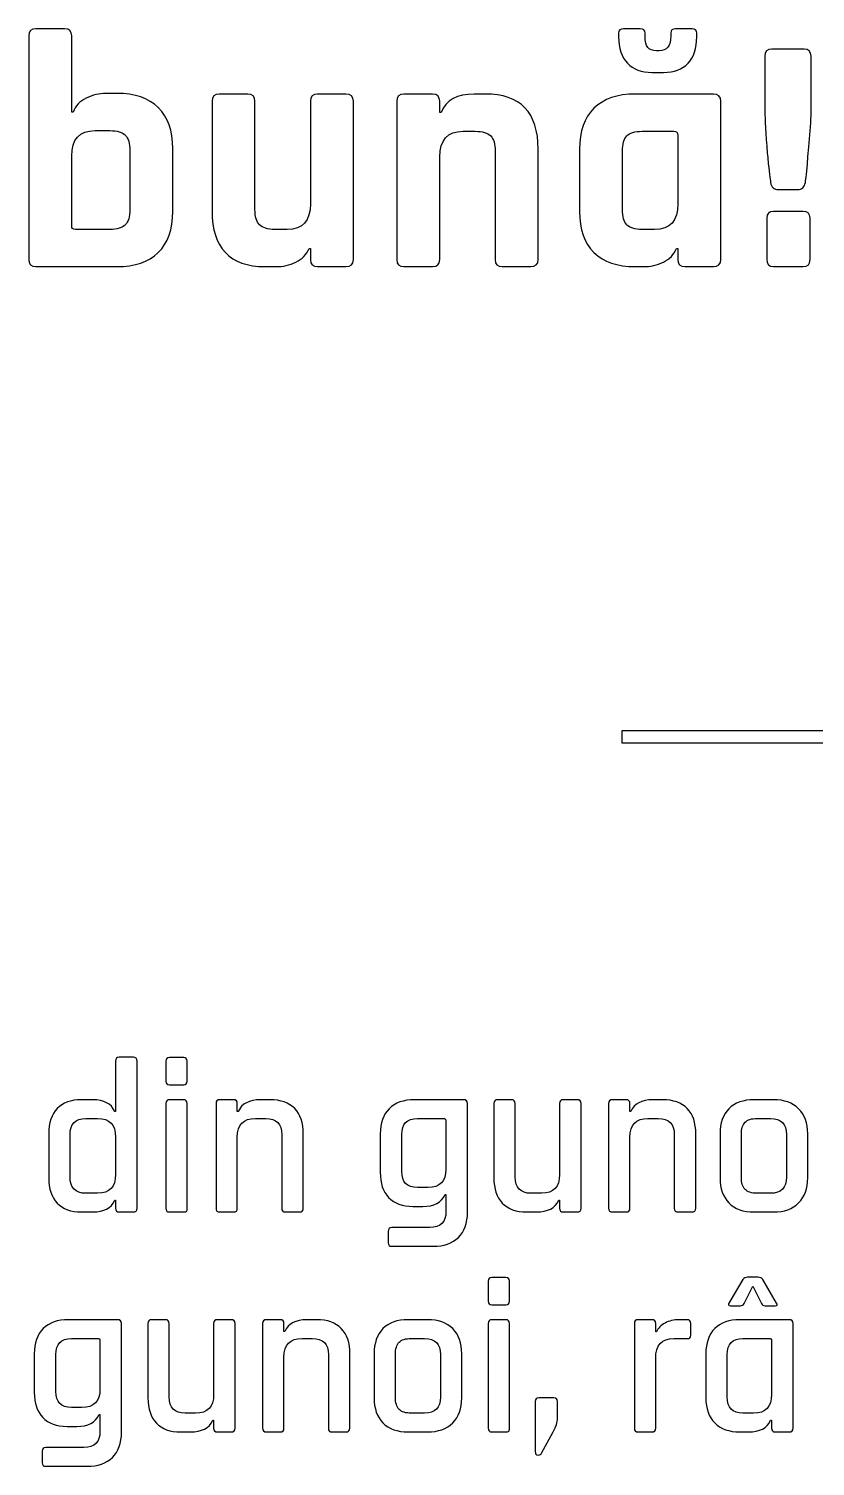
# Model space of a CAD drawing. Extents: x 5 to 177, y 88 to 167.
# Drawn here: x 43.98 to 60.39, y 137.13 to 167.1 of the extents above; entities that cross this region are included whole.
import ezdxf

# ---------------------------------------------------------------- set-up
doc = ezdxf.new("R2010")
doc.units = 0
doc.layers.add('Layer_1', color=7, linetype='CONTINUOUS')

msp = doc.modelspace()

# ---------------------------------------------------------------- linework, layer by layer
at = {"layer": 'Layer_1', "color": 7}
for points in [[(43.984774, 166.947368), (43.984774, 162.284089)], [(44.732773, 167.095645), (44.13305, 167.095645), (44.13305, 167.095645)], [(44.909161, 165.359868), (44.881049, 165.359868), (44.881049, 166.947368)], [(56.29231, 167.004145), (56.29231, 166.926424)], [(56.744306, 167.095645), (56.391528, 167.095645), (56.391528, 167.095645)], [(56.842973, 166.940756), (56.842973, 167.004145)], [(57.379306, 167.004145), (57.379306, 166.940756)], [(57.823585, 167.095645), (57.477973, 167.095645)], [(57.922253, 166.926424), (57.922253, 167.004145)], [(57.138976, 166.637034), (57.082752, 166.637034)], [(60.159084, 166.672311), (59.488256, 166.672311), (59.488256, 166.672311)], [(59.34053, 166.524035), (59.34053, 165.430424)], [(60.307361, 165.430424), (60.307361, 166.524035)], [(56.984084, 166.185591), (57.231029, 166.185591)], [(45.826937, 165.747924), (45.600386, 165.747924)], [(48.557104, 165.734145), (47.957382, 165.734145), (47.957382, 165.734145)], [(50.603215, 165.734145), (50.010658, 165.734145)], [(52.411754, 165.734145), (51.812032, 165.734145), (51.812032, 165.734145)], [(53.505916, 165.734145), (53.279918, 165.734145)], [(58.268416, 165.734145), (56.638472, 165.734145), (56.638472, 165.734145)], [(47.809105, 165.585869), (47.809105, 163.285645)], [(48.705381, 163.328091), (48.705381, 165.585869)], [(49.862382, 165.585869), (49.862382, 163.447702)], [(50.758107, 162.283536), (50.758107, 165.585869)], [(51.664306, 165.585869), (51.664306, 162.283536)], [(52.588143, 165.352702), (52.560031, 165.352702), (52.560031, 165.585869)], [(58.423308, 162.284089), (58.423308, 165.585869)], [(45.367773, 164.971812), (45.67866, 164.971812)], [(45.367773, 164.971812), (45.367773, 164.971812)], [(53.046754, 164.958034), (53.301415, 164.958034)], [(56.779583, 164.958034), (57.442695, 164.958034)], [(56.779583, 164.958034), (56.779583, 164.958034)], [(57.527032, 164.880313), (57.527032, 163.448256)], [(46.094825, 164.555645), (46.094825, 163.328091)], [(46.991103, 163.285645), (46.991103, 164.598091)], [(53.717032, 164.541314), (53.717032, 162.283536)], [(54.613308, 162.283536), (54.613308, 164.583757)], [(55.474306, 164.583757), (55.474306, 163.285645)], [(56.370581, 163.328091), (56.370581, 164.541867)], [(44.881049, 162.989644), (44.881049, 164.436033)], [(52.560031, 162.283536), (52.560031, 164.421702)], [(59.622752, 163.744256), (60.025139, 163.744256)], [(59.382423, 163.144534), (59.382423, 162.290701)], [(60.144753, 163.285645), (59.523534, 163.285645), (59.523534, 163.285645)], [(60.285864, 162.283536), (60.285864, 163.151702)], [(45.67866, 162.911923), (44.95877, 162.911923)], [(49.375658, 162.911923), (49.114383, 162.911923)], [(57.040309, 162.911923), (56.779583, 162.911923)], [(49.834269, 162.516702), (49.862382, 162.516702), (49.862382, 162.283536)], [(57.49892, 162.516702), (57.527032, 162.516702), (57.527032, 162.284089)], [(44.13305, 162.135812), (45.826937, 162.135812)], [(48.909882, 162.135812), (49.142495, 162.135812)], [(50.010658, 162.135812), (50.603215, 162.135812)], [(51.812032, 162.135812), (52.411754, 162.135812)], [(53.865309, 162.135812), (54.457865, 162.135812)], [(56.638472, 162.135812), (56.807695, 162.135812)], [(57.675309, 162.135812), (58.268416, 162.135812)], [(59.523534, 162.135812), (60.144753, 162.135812)], [(56.360658, 152.457574), (56.360658, 152.21063), (86.971849, 152.21063), (86.971849, 152.457574), (56.360658, 152.457574), (56.360658, 152.457574)], [(46.167588, 145.652821), (45.874342, 145.652821), (45.874342, 145.652821)], [(47.217652, 145.647859), (46.919444, 145.647859), (46.919444, 145.647859)], [(45.796067, 145.574546), (45.796067, 144.524482), (45.777878, 144.524482)], [(46.245309, 142.506483), (46.245309, 145.574546)], [(46.846132, 145.574546), (46.846132, 145.157278)], [(47.290965, 145.157278), (47.290965, 145.574546)], [(46.919444, 145.079557), (47.217652, 145.079557)], [(45.319267, 144.767569), (45.085, 144.767569)], [(47.213243, 144.767569), (46.919444, 144.767569), (46.919444, 144.767569)], [(48.258897, 144.767569), (47.970062, 144.767569), (47.970062, 144.767569)], [(49.020126, 144.767569), (48.818382, 144.767569)], [(53.055574, 144.767569), (52.02866, 144.767569), (52.02866, 144.767569)], [(54.055478, 144.767569), (53.766091, 144.767569), (53.766091, 144.767569)], [(55.42635, 144.767569), (55.137513, 144.767569)], [(56.449406, 144.767569), (56.160568, 144.767569), (56.160568, 144.767569)], [(57.210082, 144.767569), (57.008889, 144.767569)], [(59.52188, 144.767569), (59.11784, 144.767569), (59.11784, 144.767569)], [(46.846132, 144.689848), (46.846132, 142.506483)], [(47.290965, 142.506483), (47.290965, 144.689848)], [(47.891787, 144.689297), (47.891787, 142.506483)], [(48.35481, 144.524482), (48.336618, 144.524482), (48.336618, 144.689297)], [(53.138256, 142.419392), (53.138256, 144.689848)], [(53.688369, 144.689297), (53.688369, 143.139279)], [(54.1332, 143.158019), (54.1332, 144.689297)], [(55.059241, 144.689297), (55.059241, 143.208181)], [(55.509033, 142.506483), (55.509033, 144.689297)], [(56.082297, 144.689297), (56.082297, 142.506483)], [(56.545316, 144.524482), (56.527127, 144.524482), (56.527127, 144.689297)], [(45.177052, 144.377859), (45.420139, 144.377859)], [(45.177052, 144.377859), (45.177052, 144.377859)], [(48.713099, 144.377859), (48.928074, 144.377859)], [(52.0926, 144.377859), (52.638302, 144.377859)], [(52.0926, 144.377859), (52.0926, 144.377859)], [(52.688465, 144.332108), (52.688465, 143.322834)], [(56.903056, 144.377859), (57.11858, 144.377859)], [(59.18233, 144.377859), (59.461798, 144.377859)], [(59.18233, 144.377859), (59.18233, 144.377859)], [(44.402045, 144.056501), (44.402045, 143.139279)], [(44.846875, 143.158019), (44.846875, 144.038312)], [(45.796067, 143.9876), (45.796067, 143.208181)], [(48.336618, 142.506483), (48.336618, 143.98815)], [(49.263213, 144.038312), (49.263213, 142.506483)], [(49.712451, 142.506483), (49.712451, 144.056501)], [(51.31759, 144.056501), (51.31759, 143.253932)], [(51.767382, 143.277083), (51.767382, 144.038312)], [(56.527127, 142.506483), (56.527127, 143.98815)], [(57.453719, 144.038312), (57.453719, 142.506483)], [(57.90296, 142.506483), (57.90296, 144.056501)], [(58.407873, 144.056501), (58.407873, 143.139279)], [(58.852153, 143.15306), (58.852153, 144.04272)], [(59.792526, 144.04272), (59.792526, 143.15306)], [(60.237356, 143.139279), (60.237356, 144.056501)], [(45.420139, 142.818472), (45.177052, 142.818472)], [(45.777878, 142.671849), (45.796067, 142.671849), (45.796067, 142.506483)], [(52.313086, 142.937535), (52.0926, 142.937535)], [(52.670273, 142.79091), (52.688465, 142.79091), (52.688465, 142.442543)], [(54.683863, 142.818472), (54.463377, 142.818472)], [(55.041049, 142.671849), (55.059241, 142.671849), (55.059241, 142.506483)], [(59.461798, 142.818472), (59.18233, 142.818472)], [(45.085, 142.428762), (45.319267, 142.428762)], [(45.874342, 142.428762), (46.167588, 142.428762)], [(46.924406, 142.428762), (47.217652, 142.428762)], [(47.970062, 142.428762), (48.258897, 142.428762)], [(49.340934, 142.428762), (49.630322, 142.428762)], [(52.001098, 142.543415), (52.207253, 142.543415)], [(54.371875, 142.428762), (54.57803, 142.428762)], [(55.137513, 142.428762), (55.42635, 142.428762)], [(56.160568, 142.428762), (56.449406, 142.428762)], [(57.53144, 142.428762), (57.820278, 142.428762)], [(59.11784, 142.428762), (59.52188, 142.428762)], [(52.354426, 142.102993), (51.560676, 142.102993)], [(51.482405, 142.025272), (51.482405, 141.786597)], [(51.560676, 141.713284), (52.422778, 141.713284)], [(53.569856, 140.988435), (53.569856, 140.571167)], [(53.941376, 141.061748), (53.643169, 141.061748), (53.643169, 141.061748)], [(54.014686, 140.571167), (54.014686, 140.988435)], [(58.885226, 141.020408), (58.591427, 140.529824)], [(58.907827, 140.521008), (59.091381, 140.878194), (59.274936, 140.521008)], [(59.201623, 141.06671), (58.981137, 141.06671), (58.981137, 141.06671)], [(59.586924, 140.529824), (59.297536, 141.020408)], [(53.643169, 140.493446), (53.941376, 140.493446)], [(58.623398, 140.474703), (58.834514, 140.474703)], [(59.348246, 140.474703), (59.559362, 140.474703)], [(45.83796, 140.181458), (44.811047, 140.181458), (44.811047, 140.181458)], [(45.920643, 137.833281), (45.920643, 140.103736)], [(46.471307, 140.103186), (46.471307, 138.553168)], [(46.837865, 140.181458), (46.548477, 140.181458), (46.548477, 140.181458)], [(46.915586, 138.571908), (46.915586, 140.103186)], [(47.842178, 140.103186), (47.842178, 138.62207)], [(48.208737, 140.181458), (47.920453, 140.181458)], [(48.29197, 137.920372), (48.29197, 140.103186)], [(48.864684, 140.103186), (48.864684, 137.920372)], [(49.231793, 140.181458), (48.942955, 140.181458), (48.942955, 140.181458)], [(49.327703, 139.938371), (49.309514, 139.938371), (49.309514, 140.103186)], [(49.993019, 140.181458), (49.791276, 140.181458)], [(52.304267, 140.181458), (51.900777, 140.181458), (51.900777, 140.181458)], [(53.569856, 140.103736), (53.569856, 137.920372)], [(53.936965, 140.181458), (53.643169, 140.181458), (53.643169, 140.181458)], [(54.014686, 137.920372), (54.014686, 140.103736)], [(56.61973, 140.103186), (56.61973, 137.920372)], [(56.986842, 140.181458), (56.698004, 140.181458), (56.698004, 140.181458)], [(57.082752, 139.929001), (57.064563, 139.929001), (57.064563, 140.103186)], [(57.720507, 140.181458), (57.550733, 140.181458)], [(57.798231, 139.865061), (57.798231, 140.103186)], [(59.8482, 140.181458), (58.820733, 140.181458), (58.820733, 140.181458)], [(59.930882, 137.920372), (59.930882, 140.103186)], [(44.875537, 139.791748), (45.420689, 139.791748)], [(44.875537, 139.791748), (44.875537, 139.791748)], [(45.471402, 139.745997), (45.471402, 138.736723)], [(49.685993, 139.791748), (49.900967, 139.791748)], [(51.964717, 139.791748), (52.244735, 139.791748)], [(51.964717, 139.791748), (51.964717, 139.791748)], [(57.445453, 139.791748), (57.720507, 139.791748)], [(58.885226, 139.791748), (59.430928, 139.791748)], [(58.885226, 139.791748), (58.885226, 139.791748)], [(59.481091, 139.745447), (59.481091, 138.62207)], [(44.09998, 139.47039), (44.09998, 138.667821)], [(44.549771, 138.690972), (44.549771, 139.452201)], [(49.309514, 137.920372), (49.309514, 139.402039)], [(50.236106, 139.452201), (50.236106, 137.920372)], [(50.685347, 137.920372), (50.685347, 139.47039)], [(51.19026, 139.47039), (51.19026, 138.553168)], [(51.63454, 138.566949), (51.63454, 139.456609)], [(52.574912, 139.456609), (52.574912, 138.566949)], [(53.019743, 138.553168), (53.019743, 139.47039)], [(57.064563, 137.920372), (57.064563, 139.37448)], [(58.110216, 139.47039), (58.110216, 138.553168)], [(58.555049, 138.571908), (58.555049, 139.452201)], [(54.551572, 138.479855), (54.551572, 137.434202)], [(54.941281, 138.553168), (54.629293, 138.553168), (54.629293, 138.553168)], [(55.014591, 138.122119), (55.014591, 138.479855)], [(45.095473, 138.351424), (44.875537, 138.351424)], [(45.452659, 138.204799), (45.471402, 138.204799), (45.471402, 137.856432)], [(47.46625, 138.23236), (47.246314, 138.23236)], [(52.244735, 138.23236), (51.964717, 138.23236)], [(59.105159, 138.23236), (58.885226, 138.23236)], [(44.783485, 137.957304), (44.99019, 137.957304)], [(47.823436, 138.085737), (47.842178, 138.085737), (47.842178, 137.920372)], [(59.463452, 138.085737), (59.481091, 138.085737), (59.481091, 137.920372)], [(47.154262, 137.842651), (47.360967, 137.842651)], [(47.920453, 137.842651), (48.208737, 137.842651)], [(48.942955, 137.842651), (49.231793, 137.842651)], [(50.313827, 137.842651), (50.603215, 137.842651)], [(51.900777, 137.842651), (52.304267, 137.842651)], [(53.64813, 137.842651), (53.941376, 137.842651)], [(54.684414, 137.402229), (54.9275, 137.847062)], [(56.698004, 137.842651), (56.986842, 137.842651)], [(58.820733, 137.842651), (58.999879, 137.842651)], [(59.559362, 137.842651), (59.8482, 137.842651)], [(44.264792, 137.439161), (44.264792, 137.200485)], [(45.136813, 137.516882), (44.343063, 137.516882)], [(44.343063, 137.127173), (45.205165, 137.127173)]]:
    msp.add_lwpolyline(points, dxfattribs=at)
for points in [[(44.13305, 167.095645), (44.034625, 167.095645), (43.984774, 167.046146), (43.984774, 166.947368)], [(44.881049, 166.947368), (44.881049, 167.046146), (44.831903, 167.095645), (44.732773, 167.095645)], [(56.391528, 167.095645), (56.325911, 167.095645), (56.29231, 167.065176), (56.29231, 167.004145)], [(56.29231, 166.926424), (56.29231, 166.686535), (56.354001, 166.503311), (56.476415, 166.376311)], [(56.842973, 167.004145), (56.842973, 167.065176), (56.810275, 167.095645), (56.744306, 167.095645)], [(56.899748, 166.704284), (56.861648, 166.748734), (56.842973, 166.827867), (56.842973, 166.940756)], [(57.379306, 166.940756), (57.379306, 166.738261), (57.299138, 166.637034), (57.138976, 166.637034)], [(57.477973, 167.095645), (57.412357, 167.095645), (57.379306, 167.065176), (57.379306, 167.004145)], [(57.739249, 166.376311), (57.86131, 166.503311), (57.922253, 166.686535), (57.922253, 166.926424)], [(57.922253, 167.004145), (57.922253, 167.065176), (57.889202, 167.095645), (57.823585, 167.095645)], [(57.082752, 166.637034), (56.998085, 166.637034), (56.937142, 166.659482), (56.899748, 166.704284)], [(59.488256, 166.672311), (59.389478, 166.672311), (59.34053, 166.622812), (59.34053, 166.524035)], [(60.307361, 166.524035), (60.307361, 166.622812), (60.257509, 166.672311), (60.159084, 166.672311)], [(56.476415, 166.376311), (56.598476, 166.249311), (56.767832, 166.185591), (56.984084, 166.185591)], [(57.231029, 166.185591), (57.447282, 166.185591), (57.616482, 166.249311), (57.739249, 166.376311)], [(45.600386, 165.747924), (45.454689, 165.747924), (45.316357, 165.714873), (45.184771, 165.649256)], [(46.687382, 165.451923), (46.48524, 165.649479), (46.198412, 165.747924), (45.826937, 165.747924)], [(47.957382, 165.734145), (47.858251, 165.734145), (47.809105, 165.684644), (47.809105, 165.585869)], [(48.705381, 165.585869), (48.705383, 165.684644), (48.655882, 165.734145), (48.557104, 165.734145)], [(50.010658, 165.734145), (49.911881, 165.734145), (49.862382, 165.684644), (49.862382, 165.585869)], [(50.758107, 165.585869), (50.758107, 165.684644), (50.706579, 165.734145), (50.603215, 165.734145)], [(51.812032, 165.734145), (51.713607, 165.734145), (51.664306, 165.684647), (51.664306, 165.585869)], [(52.560031, 165.585869), (52.560031, 165.684647), (52.510532, 165.734145), (52.411754, 165.734145)], [(53.279918, 165.734145), (52.922554, 165.734145), (52.691507, 165.606702), (52.588143, 165.352702)], [(54.613308, 164.583757), (54.613308, 165.350343), (54.243927, 165.734145), (53.505916, 165.734145)], [(56.638472, 165.734145), (56.266997, 165.734145), (55.979616, 165.635145), (55.777474, 165.437589)], [(58.423308, 165.585869), (58.423308, 165.684647), (58.37178, 165.734145), (58.268416, 165.734145)], [(45.184771, 165.649256), (45.053185, 165.583286), (44.96102, 165.486868), (44.909161, 165.359868)], [(46.991103, 164.598091), (46.991103, 164.969566), (46.889876, 165.254368), (46.687382, 165.451923)], [(55.777474, 165.437589), (55.575333, 165.240034), (55.474306, 164.955232), (55.474306, 164.583757)], [(59.34053, 165.430424), (59.34053, 165.293899), (59.354201, 165.032733), (59.382423, 164.647147)], [(60.275391, 164.799284), (60.296205, 165.032118), (60.307361, 165.242393), (60.307361, 165.430424)], [(44.881049, 164.436033), (44.881049, 164.793397), (45.043217, 164.971812), (45.367773, 164.971812)], [(45.67866, 164.971812), (45.828943, 164.971812), (45.936318, 164.940506), (45.999465, 164.877006)], [(45.999465, 164.877006), (46.063318, 164.813506), (46.094825, 164.705928), (46.094825, 164.555645)], [(52.560031, 164.421702), (52.560031, 164.779063), (52.722199, 164.958034), (53.046754, 164.958034)], [(53.301415, 164.958034), (53.451698, 164.958034), (53.558369, 164.926171), (53.622222, 164.862674)], [(53.622222, 164.862674), (53.685369, 164.799171), (53.717032, 164.69195), (53.717032, 164.541314)], [(56.370581, 164.541867), (56.370581, 164.69215), (56.401053, 164.799174), (56.462083, 164.862674)], [(56.462083, 164.862674), (56.523114, 164.926171), (56.628947, 164.958034), (56.779583, 164.958034)], [(57.442695, 164.958034), (57.498787, 164.958034), (57.527032, 164.932169), (57.527032, 164.880313)], [(59.382423, 164.647147), (59.391948, 164.515561), (59.402751, 164.393477), (59.414393, 164.280591)], [(60.22909, 164.280591), (60.238615, 164.39348), (60.253872, 164.566451), (60.275391, 164.799284)], [(59.414393, 164.280591), (59.426035, 164.167702), (59.437191, 164.07609), (59.446363, 164.005534)], [(60.201528, 164.005534), (60.2107, 164.07609), (60.219565, 164.167702), (60.22909, 164.280591)], [(59.446363, 164.005534), (59.455535, 163.934979), (59.460144, 163.897122), (59.460144, 163.892535)], [(60.187197, 163.892535), (60.187197, 163.897122), (60.19165, 163.934979), (60.201528, 164.005534)], [(59.460144, 163.892535), (59.479194, 163.793755), (59.533499, 163.744256), (59.622752, 163.744256)], [(60.025139, 163.744256), (60.114392, 163.744256), (60.168147, 163.793755), (60.187197, 163.892535)], [(49.862382, 163.447702), (49.862382, 163.090339), (49.700214, 162.911923), (49.375658, 162.911923)], [(57.527032, 163.448256), (57.527032, 163.090539), (57.364864, 162.911923), (57.040309, 162.911923)], [(46.094825, 163.328091), (46.094828, 163.177455), (46.063318, 163.070783), (45.999465, 163.007283)], [(46.687382, 162.431812), (46.889876, 162.629368), (46.991103, 162.913817), (46.991103, 163.285645)], [(47.809105, 163.285645), (47.809105, 162.91417), (47.901756, 162.629368), (48.088019, 162.431812)], [(48.80019, 163.00673), (48.737043, 163.07023), (48.705381, 163.177455), (48.705381, 163.328091)], [(55.474306, 163.285645), (55.474306, 162.913817), (55.575333, 162.629368), (55.777474, 162.431812)], [(56.462083, 163.007283), (56.401053, 163.070783), (56.370581, 163.177455), (56.370581, 163.328091)], [(59.523534, 163.285645), (59.429342, 163.285645), (59.382423, 163.238725), (59.382423, 163.144534)], [(60.285864, 163.151702), (60.285864, 163.240955), (60.238592, 163.285645), (60.144753, 163.285645)], [(44.95877, 162.911923), (44.906912, 162.911923), (44.881049, 162.937786), (44.881049, 162.989644)], [(45.999465, 163.007283), (45.936318, 162.943783), (45.828943, 162.911923), (45.67866, 162.911923)], [(49.114383, 162.911923), (48.968333, 162.911923), (48.864043, 162.94323), (48.80019, 163.00673)], [(56.779583, 162.911923), (56.628947, 162.911923), (56.523114, 162.943783), (56.462083, 163.007283)], [(45.826937, 162.135812), (46.198412, 162.135812), (46.48524, 162.234257), (46.687382, 162.431812)], [(48.088019, 162.431812), (48.273583, 162.234257), (48.547579, 162.135812), (48.909882, 162.135812)], [(49.558662, 162.230619), (49.690249, 162.294119), (49.782061, 162.389702), (49.834269, 162.516702)], [(55.777474, 162.431812), (55.979616, 162.234257), (56.266997, 162.135812), (56.638472, 162.135812)], [(57.224414, 162.231172), (57.356, 162.294672), (57.447061, 162.389702), (57.49892, 162.516702)], [(43.984774, 162.284089), (43.984774, 162.185311), (44.034625, 162.135812), (44.13305, 162.135812)], [(49.142495, 162.135812), (49.288192, 162.135812), (49.427076, 162.167119), (49.558662, 162.230619)], [(49.862382, 162.283536), (49.862382, 162.184758), (49.911883, 162.135812), (50.010658, 162.135812)], [(50.603215, 162.135812), (50.706579, 162.135812), (50.758107, 162.184758), (50.758107, 162.283536)], [(51.664306, 162.283536), (51.664306, 162.184758), (51.713607, 162.135812), (51.812032, 162.135812)], [(52.411754, 162.135812), (52.510532, 162.135812), (52.560031, 162.184758), (52.560031, 162.283536)], [(53.717032, 162.283536), (53.717032, 162.184758), (53.766531, 162.135812), (53.865309, 162.135812)], [(54.457865, 162.135812), (54.561582, 162.135812), (54.613308, 162.184758), (54.613308, 162.283536)], [(56.807695, 162.135812), (56.953393, 162.135812), (57.092475, 162.167672), (57.224414, 162.231172)], [(57.527032, 162.284089), (57.527032, 162.185311), (57.576884, 162.135812), (57.675309, 162.135812)], [(58.268416, 162.135812), (58.37178, 162.135812), (58.423308, 162.185311), (58.423308, 162.284089)], [(59.382423, 162.290701), (59.382423, 162.187337), (59.429342, 162.135812), (59.523534, 162.135812)], [(60.144753, 162.135812), (60.238592, 162.135812), (60.285864, 162.184758), (60.285864, 162.283536)], [(45.874342, 145.652821), (45.822131, 145.652821), (45.796067, 145.626405), (45.796067, 145.574546)], [(46.245309, 145.574546), (46.245309, 145.626408), (46.219093, 145.652821), (46.167588, 145.652821)], [(46.919444, 145.647859), (46.870408, 145.647859), (46.846132, 145.623233), (46.846132, 145.574546)], [(47.290965, 145.574546), (47.290965, 145.623233), (47.266335, 145.647859), (47.217652, 145.647859)], [(46.846132, 145.157278), (46.846132, 145.105067), (46.870408, 145.079557), (46.919444, 145.079557)], [(47.217652, 145.079557), (47.266335, 145.079557), (47.290965, 145.105067), (47.290965, 145.157278)], [(45.085, 144.767569), (44.864867, 144.767569), (44.696261, 144.706428), (44.578434, 144.584014)], [(45.777878, 144.524482), (45.707675, 144.686407), (45.55457, 144.767569), (45.319267, 144.767569)], [(46.919444, 144.767569), (46.870408, 144.767569), (46.846132, 144.741706), (46.846132, 144.689848)], [(47.290965, 144.689848), (47.290965, 144.741706), (47.265102, 144.767569), (47.213243, 144.767569)], [(47.970062, 144.767569), (47.917851, 144.767569), (47.891787, 144.741156), (47.891787, 144.689297)], [(48.336618, 144.689297), (48.336618, 144.741156), (48.310402, 144.767569), (48.258897, 144.767569)], [(48.818382, 144.767569), (48.582727, 144.767569), (48.428188, 144.686407), (48.35481, 144.524482)], [(49.533308, 144.584014), (49.414069, 144.706428), (49.243434, 144.767569), (49.020126, 144.767569)], [(52.02866, 144.767569), (51.805352, 144.767569), (51.631144, 144.705635), (51.505556, 144.58181)], [(53.138256, 144.689848), (53.138256, 144.741706), (53.110607, 144.767569), (53.055574, 144.767569)], [(53.766091, 144.767569), (53.714232, 144.767569), (53.688369, 144.741156), (53.688369, 144.689297)], [(54.1332, 144.689297), (54.1332, 144.741156), (54.107337, 144.767569), (54.055478, 144.767569)], [(55.137513, 144.767569), (55.085302, 144.767569), (55.059241, 144.741156), (55.059241, 144.689297)], [(55.509033, 144.689297), (55.509033, 144.741156), (55.481736, 144.767569), (55.42635, 144.767569)], [(56.160568, 144.767569), (56.108357, 144.767569), (56.082297, 144.741156), (56.082297, 144.689297)], [(56.527127, 144.689297), (56.527127, 144.741156), (56.500911, 144.767569), (56.449406, 144.767569)], [(57.008889, 144.767569), (56.773233, 144.767569), (56.618694, 144.686407), (56.545316, 144.524482)], [(57.723814, 144.584014), (57.604575, 144.706428), (57.433391, 144.767569), (57.210082, 144.767569)], [(59.11784, 144.767569), (58.891709, 144.767569), (58.716906, 144.705635), (58.593081, 144.58181)], [(60.047186, 144.58181), (59.920186, 144.705635), (59.745189, 144.767569), (59.52188, 144.767569)], [(44.578434, 144.584014), (44.460606, 144.4616), (44.402045, 144.285807), (44.402045, 144.056501)], [(49.712451, 144.056501), (49.712451, 144.285807), (49.652547, 144.4616), (49.533308, 144.584014)], [(51.505556, 144.58181), (51.380319, 144.457985), (51.31759, 144.282632), (51.31759, 144.056501)], [(57.90296, 144.056501), (57.90296, 144.285807), (57.843053, 144.4616), (57.723814, 144.584014)], [(58.593081, 144.58181), (58.469256, 144.457632), (58.407873, 144.282632), (58.407873, 144.056501)], [(60.237356, 144.056501), (60.237356, 144.282632), (60.174189, 144.457632), (60.047186, 144.58181)], [(44.846875, 144.038312), (44.846875, 144.264443), (44.956919, 144.377859), (45.177052, 144.377859)], [(45.420139, 144.377859), (45.670611, 144.377859), (45.796067, 144.247597), (45.796067, 143.9876)], [(48.336618, 143.98815), (48.336618, 144.248147), (48.462274, 144.377859), (48.713099, 144.377859)], [(48.928074, 144.377859), (49.151382, 144.377859), (49.263213, 144.264443), (49.263213, 144.038312)], [(51.767382, 144.038312), (51.767382, 144.264443), (51.875289, 144.377859), (52.0926, 144.377859)], [(52.638302, 144.377859), (52.672169, 144.377859), (52.688465, 144.362447), (52.688465, 144.332108)], [(56.527127, 143.98815), (56.527127, 144.248147), (56.652231, 144.377859), (56.903056, 144.377859)], [(57.11858, 144.377859), (57.341889, 144.377859), (57.453719, 144.264443), (57.453719, 144.038312)], [(58.852153, 144.04272), (58.852153, 144.158784), (58.878016, 144.244111), (58.929874, 144.297381)], [(58.929874, 144.297381), (58.982085, 144.351003), (59.066266, 144.377859), (59.18233, 144.377859)], [(59.461798, 144.377859), (59.681931, 144.377859), (59.792526, 144.266029), (59.792526, 144.04272)], [(51.31759, 143.253932), (51.31759, 143.027801), (51.376151, 142.852448), (51.493979, 142.728623)], [(52.0926, 142.937535), (51.875289, 142.937535), (51.767382, 143.050952), (51.767382, 143.277083)], [(52.688465, 143.322834), (52.688465, 143.066011), (52.563559, 142.937535), (52.313086, 142.937535)], [(44.402045, 143.139279), (44.402045, 142.913149), (44.460606, 142.737795), (44.578434, 142.61397)], [(45.177052, 142.818472), (44.956919, 142.818472), (44.846875, 142.931535), (44.846875, 143.158019)], [(45.796067, 143.208181), (45.796067, 142.948184), (45.670611, 142.818472), (45.420139, 142.818472)], [(53.688369, 143.139279), (53.688369, 142.913149), (53.747481, 142.737795), (53.865309, 142.61397)], [(54.463377, 142.818472), (54.243244, 142.818472), (54.1332, 142.931535), (54.1332, 143.158019)], [(55.059241, 143.208181), (55.059241, 142.948184), (54.934335, 142.818472), (54.683863, 142.818472)], [(58.407873, 143.139279), (58.407873, 142.915971), (58.469256, 142.741964), (58.593081, 142.616728)], [(58.929874, 142.89895), (58.878016, 142.952219), (58.852153, 143.036996), (58.852153, 143.15306)], [(59.792526, 143.15306), (59.792526, 142.929752), (59.681931, 142.818472), (59.461798, 142.818472)], [(60.047186, 142.616728), (60.174186, 142.741964), (60.237356, 142.915971), (60.237356, 143.139279)], [(45.319267, 142.428762), (45.55457, 142.428762), (45.707675, 142.509924), (45.777878, 142.671849)], [(51.493979, 142.728623), (51.611454, 142.604798), (51.780965, 142.543415), (52.001098, 142.543415)], [(52.207253, 142.543415), (52.439381, 142.543415), (52.59372, 142.62581), (52.670273, 142.79091)], [(54.57803, 142.428762), (54.813333, 142.428762), (54.967672, 142.509571), (55.041049, 142.671849)], [(59.18233, 142.818472), (59.066266, 142.818472), (58.982085, 142.845328), (58.929874, 142.89895)], [(44.578434, 142.61397), (44.696261, 142.490145), (44.864867, 142.428762), (45.085, 142.428762)], [(45.796067, 142.506483), (45.796067, 142.454625), (45.822128, 142.428762), (45.874342, 142.428762)], [(46.167588, 142.428762), (46.219093, 142.428762), (46.245309, 142.454625), (46.245309, 142.506483)], [(46.846132, 142.506483), (46.846132, 142.454625), (46.872195, 142.428762), (46.924406, 142.428762)], [(47.217652, 142.428762), (47.245168, 142.428762), (47.264396, 142.434164), (47.27498, 142.444747)], [(47.27498, 142.444747), (47.285563, 142.455331), (47.290965, 142.475792), (47.290965, 142.506483)], [(47.891787, 142.506483), (47.891787, 142.454625), (47.917851, 142.428762), (47.970062, 142.428762)], [(48.258897, 142.428762), (48.310402, 142.428762), (48.336618, 142.454625), (48.336618, 142.506483)], [(49.263213, 142.506483), (49.263213, 142.454625), (49.289075, 142.428762), (49.340934, 142.428762)], [(49.630322, 142.428762), (49.685355, 142.428762), (49.712451, 142.454625), (49.712451, 142.506483)], [(52.688465, 142.442543), (52.688465, 142.216412), (52.577382, 142.102993), (52.354426, 142.102993)], [(52.948086, 141.898492), (53.075086, 142.022317), (53.138256, 142.196084), (53.138256, 142.419392)], [(53.865309, 142.61397), (53.982784, 142.490145), (54.151742, 142.428762), (54.371875, 142.428762)], [(55.059241, 142.506483), (55.059241, 142.454625), (55.085302, 142.428762), (55.137513, 142.428762)], [(55.42635, 142.428762), (55.481736, 142.428762), (55.509033, 142.454625), (55.509033, 142.506483)], [(56.082297, 142.506483), (56.082297, 142.454625), (56.108357, 142.428762), (56.160568, 142.428762)], [(56.449406, 142.428762), (56.500911, 142.428762), (56.527127, 142.454625), (56.527127, 142.506483)], [(57.453719, 142.506483), (57.453719, 142.454625), (57.479582, 142.428762), (57.53144, 142.428762)], [(57.820278, 142.428762), (57.875311, 142.428762), (57.90296, 142.454625), (57.90296, 142.506483)], [(58.593081, 142.616728), (58.716906, 142.491492), (58.891709, 142.428762), (59.11784, 142.428762)], [(59.52188, 142.428762), (59.745189, 142.428762), (59.920186, 142.491492), (60.047186, 142.616728)], [(51.560676, 142.102993), (51.508465, 142.102993), (51.482405, 142.07713), (51.482405, 142.025272)], [(51.482405, 141.786597), (51.482405, 141.73756), (51.508465, 141.713284), (51.560676, 141.713284)], [(52.422778, 141.713284), (52.646086, 141.713284), (52.821086, 141.774667), (52.948086, 141.898492)], [(53.643169, 141.061748), (53.594133, 141.061748), (53.569856, 141.037119), (53.569856, 140.988435)], [(54.014686, 140.988435), (54.014686, 141.037119), (53.990059, 141.061748), (53.941376, 141.061748)], [(58.981137, 141.06671), (58.938098, 141.06671), (58.906393, 141.0511), (58.885226, 141.020408)], [(59.297536, 141.020408), (59.276017, 141.0511), (59.244309, 141.06671), (59.201623, 141.06671)], [(53.569856, 140.571167), (53.569856, 140.518956), (53.594133, 140.493446), (53.643169, 140.493446)], [(53.941376, 140.493446), (53.990059, 140.493446), (54.014686, 140.518956), (54.014686, 140.571167)], [(58.591427, 140.529824), (58.582255, 140.517833), (58.581022, 140.50544), (58.587019, 140.493446)], [(58.587019, 140.493446), (58.593369, 140.481451), (58.605053, 140.474703), (58.623398, 140.474703)], [(58.834514, 140.474703), (58.868028, 140.474703), (58.892305, 140.490316), (58.907827, 140.521008)], [(59.274936, 140.521008), (59.287283, 140.490313), (59.311557, 140.474703), (59.348246, 140.474703)], [(59.559362, 140.474703), (59.602048, 140.474703), (59.611266, 140.493138), (59.586924, 140.529824)], [(44.287942, 139.995699), (44.162706, 139.871874), (44.09998, 139.696521), (44.09998, 139.47039)], [(44.811047, 140.181458), (44.587739, 140.181458), (44.413531, 140.119524), (44.287942, 139.995699)], [(45.920643, 140.103736), (45.920643, 140.155595), (45.892994, 140.181458), (45.83796, 140.181458)], [(46.548477, 140.181458), (46.496619, 140.181458), (46.471307, 140.155044), (46.471307, 140.103186)], [(46.915586, 140.103186), (46.915586, 140.155044), (46.889724, 140.181458), (46.837865, 140.181458)], [(47.920453, 140.181458), (47.868242, 140.181458), (47.842178, 140.155044), (47.842178, 140.103186)], [(48.29197, 140.103186), (48.29197, 140.155044), (48.264123, 140.181458), (48.208737, 140.181458)], [(48.942955, 140.181458), (48.890744, 140.181458), (48.864684, 140.155044), (48.864684, 140.103186)], [(49.309514, 140.103186), (49.309514, 140.155044), (49.283298, 140.181458), (49.231793, 140.181458)], [(49.791276, 140.181458), (49.55562, 140.181458), (49.401081, 140.100296), (49.327703, 139.938371)], [(50.506201, 139.997903), (50.386962, 140.120317), (50.216331, 140.181458), (49.993019, 140.181458)], [(50.685347, 139.47039), (50.685347, 139.699696), (50.62544, 139.875489), (50.506201, 139.997903)], [(51.375468, 139.995699), (51.251643, 139.871521), (51.19026, 139.696521), (51.19026, 139.47039)], [(51.900777, 140.181458), (51.674646, 140.181458), (51.499293, 140.119524), (51.375468, 139.995699)], [(52.829576, 139.995699), (52.702576, 140.119524), (52.527575, 140.181458), (52.304267, 140.181458)], [(53.019743, 139.47039), (53.019743, 139.696521), (52.956576, 139.871521), (52.829576, 139.995699)], [(53.643169, 140.181458), (53.594133, 140.181458), (53.569856, 140.155595), (53.569856, 140.103736)], [(54.014686, 140.103736), (54.014686, 140.155595), (53.988823, 140.181458), (53.936965, 140.181458)], [(56.698004, 140.181458), (56.645793, 140.181458), (56.61973, 140.155044), (56.61973, 140.103186)], [(57.064563, 140.103186), (57.064563, 140.155044), (57.038344, 140.181458), (56.986842, 140.181458)], [(57.259691, 140.112556), (57.172555, 140.066695), (57.113444, 140.005201), (57.082752, 139.929001)], [(57.550733, 140.181458), (57.443489, 140.181458), (57.34718, 140.158417), (57.259691, 140.112556)], [(57.798231, 140.103186), (57.798231, 140.155044), (57.772365, 140.181458), (57.720507, 140.181458)], [(58.295977, 139.995699), (58.1718, 139.871874), (58.110216, 139.696521), (58.110216, 139.47039)], [(58.820733, 140.181458), (58.594602, 140.181458), (58.419802, 140.119524), (58.295977, 139.995699)], [(59.930882, 140.103186), (59.930882, 140.155044), (59.903586, 140.181458), (59.8482, 140.181458)], [(44.549771, 139.452201), (44.549771, 139.678332), (44.658226, 139.791748), (44.875537, 139.791748)], [(45.420689, 139.791748), (45.454556, 139.791748), (45.471402, 139.776336), (45.471402, 139.745997)], [(49.309514, 139.402039), (49.309514, 139.662036), (49.435168, 139.791748), (49.685993, 139.791748)], [(49.900967, 139.791748), (50.124275, 139.791748), (50.236106, 139.678332), (50.236106, 139.452201)], [(51.63454, 139.456609), (51.63454, 139.572673), (51.660953, 139.658), (51.712814, 139.71127)], [(51.712814, 139.71127), (51.765022, 139.764892), (51.848653, 139.791748), (51.964717, 139.791748)], [(52.244735, 139.791748), (52.464868, 139.791748), (52.574912, 139.679918), (52.574912, 139.456609)], [(57.064563, 139.37448), (57.064563, 139.652466), (57.191453, 139.791748), (57.445453, 139.791748)], [(57.720507, 139.791748), (57.772365, 139.782576), (57.798231, 139.806853), (57.798231, 139.865061)], [(58.555049, 139.452201), (58.555049, 139.678332), (58.665093, 139.791748), (58.885226, 139.791748)], [(59.430928, 139.791748), (59.464442, 139.791748), (59.481091, 139.776139), (59.481091, 139.745447)], [(44.09998, 138.667821), (44.09998, 138.44169), (44.158541, 138.266337), (44.276368, 138.142512)], [(44.875537, 138.351424), (44.658226, 138.351424), (44.549771, 138.464841), (44.549771, 138.690972)], [(45.471402, 138.736723), (45.471402, 138.4799), (45.345945, 138.351424), (45.095473, 138.351424)], [(46.471307, 138.553168), (46.471307, 138.327037), (46.529868, 138.151684), (46.647695, 138.027859)], [(47.246314, 138.23236), (47.026181, 138.23236), (46.915586, 138.345424), (46.915586, 138.571908)], [(47.842178, 138.62207), (47.842178, 138.362073), (47.716722, 138.23236), (47.46625, 138.23236)], [(51.19026, 138.553168), (51.19026, 138.32986), (51.251643, 138.155853), (51.375468, 138.030617)], [(51.712814, 138.312839), (51.660953, 138.366108), (51.63454, 138.450885), (51.63454, 138.566949)], [(52.574912, 138.566949), (52.574912, 138.343641), (52.464868, 138.23236), (52.244735, 138.23236)], [(52.829576, 138.030617), (52.956576, 138.155853), (53.019743, 138.32986), (53.019743, 138.553168)], [(54.629293, 138.553168), (54.577434, 138.553168), (54.551572, 138.528539), (54.551572, 138.479855)], [(55.014591, 138.479855), (55.014591, 138.528539), (54.990317, 138.553168), (54.941281, 138.553168)], [(58.110216, 138.553168), (58.110216, 138.32986), (58.1718, 138.155853), (58.295977, 138.030617)], [(58.885226, 138.23236), (58.665093, 138.23236), (58.555049, 138.345424), (58.555049, 138.571908)], [(59.481091, 138.62207), (59.481091, 138.362073), (59.355984, 138.23236), (59.105159, 138.23236)], [(44.99019, 137.957304), (45.222318, 137.957304), (45.376107, 138.039699), (45.452659, 138.204799)], [(51.964717, 138.23236), (51.848653, 138.23236), (51.765022, 138.259217), (51.712814, 138.312839)], [(44.276368, 138.142512), (44.393843, 138.018687), (44.563352, 137.957304), (44.783485, 137.957304)], [(45.471402, 137.856432), (45.471402, 137.630301), (45.359769, 137.516882), (45.136813, 137.516882)], [(46.647695, 138.027859), (46.76517, 137.904034), (46.934128, 137.842651), (47.154262, 137.842651)], [(47.360967, 137.842651), (47.59627, 137.842651), (47.750061, 137.92346), (47.823436, 138.085737)], [(47.842178, 137.920372), (47.842178, 137.868514), (47.868239, 137.842651), (47.920453, 137.842651)], [(48.208737, 137.842651), (48.264123, 137.842651), (48.29197, 137.868514), (48.29197, 137.920372)], [(48.864684, 137.920372), (48.864684, 137.868514), (48.890744, 137.842651), (48.942955, 137.842651)], [(49.231793, 137.842651), (49.283298, 137.842651), (49.309514, 137.868514), (49.309514, 137.920372)], [(50.236106, 137.920372), (50.236106, 137.868514), (50.261969, 137.842651), (50.313827, 137.842651)], [(50.603215, 137.842651), (50.658248, 137.842651), (50.685347, 137.868514), (50.685347, 137.920372)], [(51.375468, 138.030617), (51.499293, 137.905381), (51.674646, 137.842651), (51.900777, 137.842651)], [(52.304267, 137.842651), (52.527575, 137.842651), (52.702576, 137.905381), (52.829576, 138.030617)], [(53.569856, 137.920372), (53.569856, 137.868514), (53.595919, 137.842651), (53.64813, 137.842651)], [(53.941376, 137.842651), (53.968893, 137.842651), (53.988118, 137.848053), (53.998701, 137.858636)], [(53.998701, 137.858636), (54.009284, 137.869219), (54.014686, 137.889681), (54.014686, 137.920372)], [(54.9275, 137.847062), (54.985356, 137.957129), (55.014591, 138.048741), (55.014591, 138.122119)], [(56.61973, 137.920372), (56.61973, 137.868514), (56.645793, 137.842651), (56.698004, 137.842651)], [(56.986842, 137.842651), (57.038347, 137.842651), (57.064563, 137.868514), (57.064563, 137.920372)], [(58.295977, 138.030617), (58.419802, 137.905381), (58.594602, 137.842651), (58.820733, 137.842651)], [(58.999879, 137.842651), (59.235182, 137.842651), (59.390074, 137.923812), (59.463452, 138.085737)], [(59.481091, 137.920372), (59.481091, 137.868514), (59.507504, 137.842651), (59.559362, 137.842651)], [(59.8482, 137.842651), (59.903586, 137.842651), (59.930882, 137.868514), (59.930882, 137.920372)], [(45.730473, 137.312381), (45.857473, 137.436206), (45.920643, 137.609973), (45.920643, 137.833281)], [(44.343063, 137.516882), (44.290852, 137.516882), (44.264792, 137.491019), (44.264792, 137.439161)], [(45.205165, 137.127173), (45.428473, 137.127173), (45.603473, 137.188556), (45.730473, 137.312381)], [(54.551572, 137.434202), (54.551572, 137.385163), (54.572473, 137.360889), (54.615512, 137.360889)], [(54.615512, 137.360889), (54.649026, 137.360889), (54.672419, 137.374712), (54.684414, 137.402229)], [(44.264792, 137.200485), (44.264792, 137.151449), (44.290852, 137.127173), (44.343063, 137.127173)]]:
    msp.add_open_spline(points, degree=3, dxfattribs=at)

doc.saveas('drawing.dxf')
